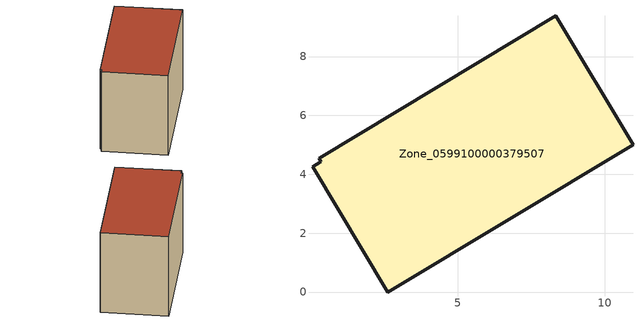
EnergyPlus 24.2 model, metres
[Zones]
Zone_0599100000379507
 floor ground (C_G): 10.96,5.01 2.63,0 0.07,4.26 0.35,4.43 0.29,4.55 8.33,9.38 z0
 wall outside (C_F): 10.96,5.01 8.33,9.38 0.29,4.55 0.35,4.43 0.07,4.26 2.63,0 10.96,5.01 z0:6.75
 roof outside (C_R): 2.63,0 10.96,5.01 8.33,9.38 0.29,4.55 0.35,4.43 0.07,4.26 z6.75
[BUILDING]
Pand.0599100000379507: North Axis=0; Terrain=City; Loads Convergence Tolerance Value=0.04; Temperature Convergence Tolerance Value=0.4; Solar Distribution=FullExterior; Maximum Number of Warmup Days=25; Minimum Number of Warmup Days=1
[Site:Location]
Rotterdam.The.Hague.AP_ZH_NLD Design_Conditions: Latitude=51.96; Longitude=4.45; Time Zone=1; Elevation=-4.5
[SITE:GROUNDTEMPERATURE:BUILDINGSURFACE]
18, 18, 18, 18, 18, 18, 18, 18, 18, 18, 18, 18
[MATERIAL] Thermal Absorptance=0.9; Solar Absorptance=0.7; Visible Absorptance=0.7
Name | Roughness | Thickness | Conductivity | Density | Specific Heat
G.TI.1992-2005 | MediumSmooth | 0.15 | 0.06 | 540 | 1210
F.TI.1992-2005 | Rough | 0.3 | 0.12 | 1920 | 840
R.TI.1992-2005 | MediumRough | 0.2 | 0.08 | 1500 | 1000
[CONSTRUCTION]
C_G: G.TI.1992-2005
C_F: F.TI.1992-2005
C_R: R.TI.1992-2005
[ZONE]
Zone_0599100000379507: Type=1; Multiplier=1; Ceiling Height=Autocalculate; Volume=Autocalculate; Floor Area=autocalculate; Part of Total Floor Area=Yes
[ZONEINFILTRATION:DESIGNFLOWRATE]
Infil_Zone_0599100000379507: Zone or ZoneList or Space or SpaceList=Zone_0599100000379507; Schedule=AlwaysOn; Design Flow Rate Calculation Method=Flow/Area; Flow Rate per Floor Area=0.0015; Constant Term Coefficient=1; Temperature Term Coefficient=0; Velocity Term Coefficient=0; Velocity Squared Term Coefficient=0
[HVACTEMPLATE:ZONE:IDEALLOADSAIRSYSTEM]
Zone_0599100000379507: Maximum Heating Supply Air Temperature=50; Minimum Cooling Supply Air Temperature=13; Maximum Heating Supply Air Humidity Ratio=0.0156; Minimum Cooling Supply Air Humidity Ratio=0.0077; Heating Limit=NoLimit; Cooling Limit=NoLimit; Dehumidification Control Type=ConstantSensibleHeatRatio; Cooling Sensible Heat Ratio=0.7; Dehumidification Setpoint=60; Humidification Control Type=None; Humidification Setpoint=30; Outdoor Air Method=None; Outdoor Air Flow Rate per Person=0.00944; Outdoor Air Flow Rate per Zone Floor Area=0; Outdoor Air Flow Rate per Zone=0; Demand Controlled Ventilation Type=None; Outdoor Air Economizer Type=NoEconomizer; Heat Recovery Type=None; Sensible Heat Recovery Effectiveness=0.7; Latent Heat Recovery Effectiveness=0.65
[ZONECONTROL:THERMOSTAT]
ThermostatControl_Zone_0599100000379507: Zone or ZoneList=Zone_0599100000379507; Control Type Schedule=DualSetpointControlType; Control 1=Thermostat_Zone_0599100000379507; Temperature Difference Between Cutout And Setpoint=0
[THERMOSTATSETPOINT:DUALSETPOINT]
Thermostat_Zone_0599100000379507: Heating Setpoint Temperature Schedule=HeatingSetpoint_Zone_0599100000379507; Cooling Setpoint Temperature Schedule=CoolingSetpoint_Zone_0599100000379507
[SCHEDULE:COMPACT]
HeatingSetpoint_Zone_0599100000379507: Through: 12/31, For: AllDays, Until: 24:00, 21
CoolingSetpoint_Zone_0599100000379507: Through: 12/31, For: AllDays, Until: 24:00, 24
DualSetpointControlType: Through: 12/31, For: AllDays, Until: 24:00, 4
AlwaysOn: Through: 12/31, For: AllDays, Until: 24:00, 1
